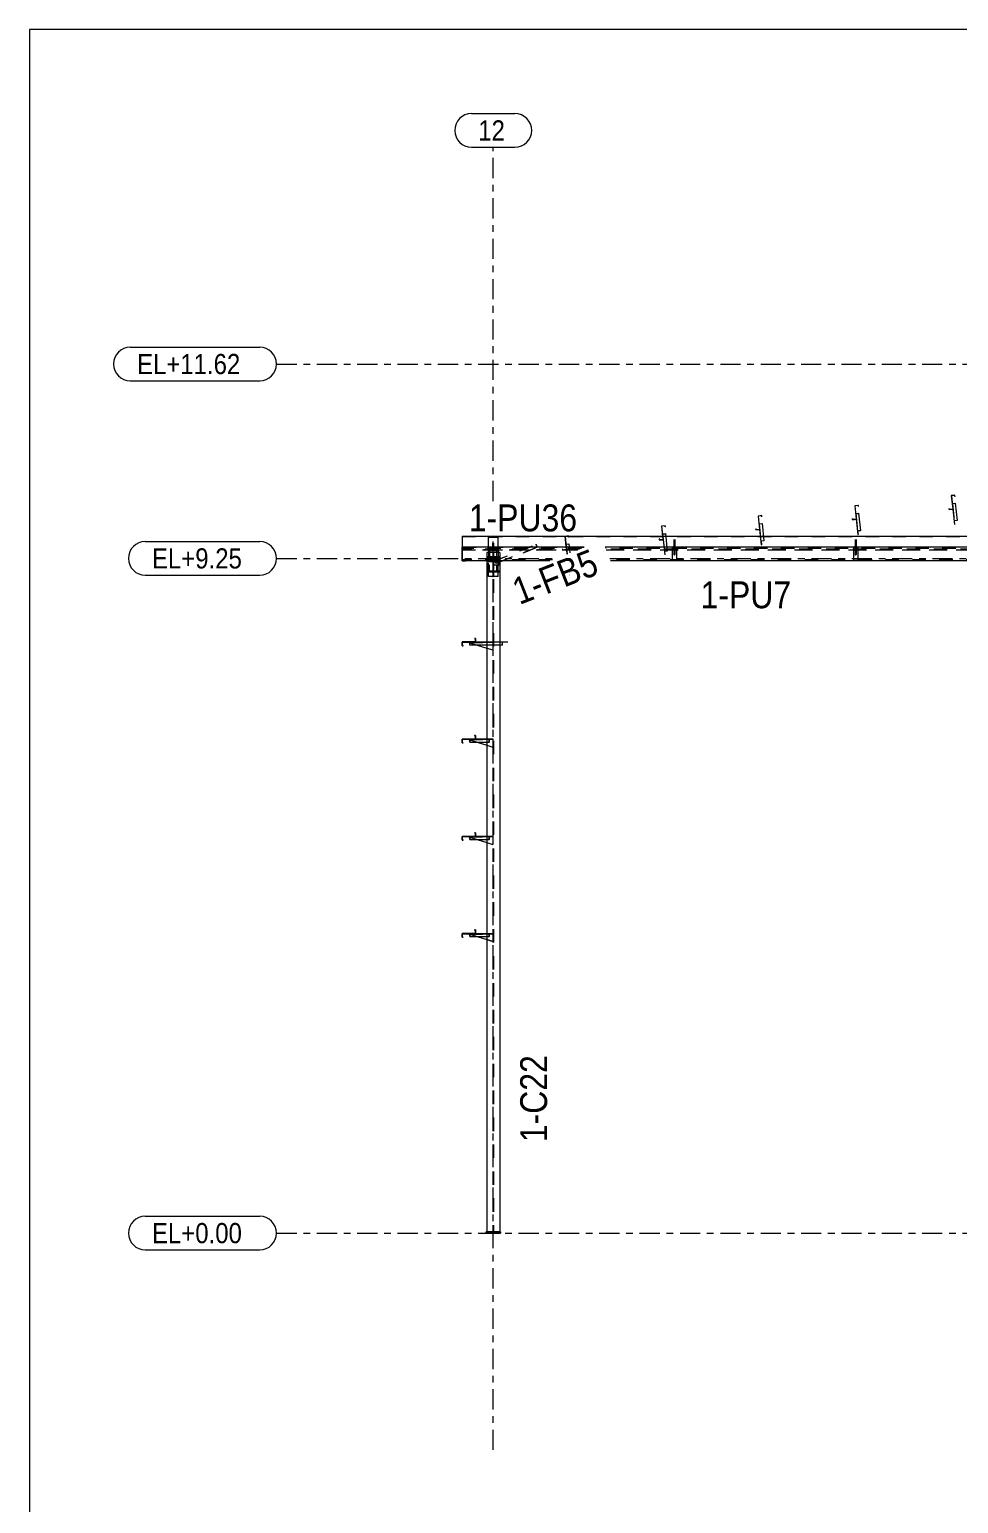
# Model space of a CAD drawing. Header units: millimetres. Extents: x -49 to 1122, y -181 to 639.
# Drawn here: x -46.7 to 91.4, y 419.7 to 638.8 of the extents above; entities that cross this region are included whole.
import ezdxf

# ---------------------------------------------------------------- set-up
doc = ezdxf.new("R2010")
doc.units = ezdxf.units.MM
for name, pattern in [('XKITLINE00', [0]), ('XKITLINE02', [4, 2, -2]), ('XKITLINE03', [6, 3, -1, 1, -1])]:
    doc.linetypes.add(name, pattern=pattern)
for name, color, linetype, lineweight in [('DrawingSheet', 5, 'Continuous', 0), ('Part', 2, 'Continuous', 0), ('PartMark', 7, 'Continuous', 0), ('S-grid', 1, 'Continuous', 0)]:
    doc.layers.add(name, color=color, linetype=linetype, lineweight=lineweight)
doc.styles.add('ARIAL', font='ARIAL.TTF')

# ---------------------------------------------------------------- blocks, each defined once
blk = doc.blocks.new('*A334')
at = {"layer": 'Part'}
blk.add_hatch(color=3, dxfattribs=at).paths.add_polyline_path([(32.88, 563.49), (33.43, 563.55), (33.45, 563.38), (33.43, 563.38), (33.42, 563.53), (32.9, 563.47), (33.11, 561.48), (32.56, 561.42), (32.54, 561.59), (32.56, 561.59), (32.58, 561.45), (33.09, 561.5)], flags=17)
blk = doc.blocks.new('*A335')
at = {"layer": 'Part'}
blk.add_hatch(color=3, dxfattribs=at).paths.add_polyline_path([(47.25, 565.01), (47.8, 565.07), (47.82, 564.9), (47.8, 564.9), (47.78, 565.04), (47.27, 564.99), (47.48, 563), (46.93, 562.94), (46.91, 563.11), (46.93, 563.11), (46.94, 562.96), (47.46, 563.02)], flags=17)
blk = doc.blocks.new('*A336')
at = {"layer": 'Part'}
blk.add_hatch(color=3, dxfattribs=at).paths.add_polyline_path([(61.61, 566.52), (62.16, 566.58), (62.18, 566.41), (62.16, 566.41), (62.15, 566.56), (61.63, 566.5), (61.84, 564.51), (61.29, 564.45), (61.27, 564.62), (61.29, 564.62), (61.31, 564.48), (61.82, 564.53)], flags=17)
blk = doc.blocks.new('*A337')
at = {"layer": 'Part'}
blk.add_hatch(color=3, dxfattribs=at).paths.add_polyline_path([(75.98, 568.04), (76.53, 568.1), (76.55, 567.93), (76.53, 567.93), (76.51, 568.07), (76, 568.02), (76.21, 566.03), (75.66, 565.97), (75.64, 566.14), (75.66, 566.14), (75.67, 565.99), (76.19, 566.05)], flags=17)
blk = doc.blocks.new('*A338')
at = {"layer": 'Part'}
blk.add_hatch(color=3, dxfattribs=at).paths.add_polyline_path([(90.34, 569.55), (90.89, 569.61), (90.91, 569.44), (90.89, 569.44), (90.88, 569.59), (90.36, 569.53), (90.57, 567.54), (90.02, 567.49), (90, 567.65), (90.02, 567.65), (90.04, 567.51), (90.55, 567.56)], flags=17)
blk = doc.blocks.new('*A344')
at = {"layer": 'Part'}
blk.add_hatch(color=3, dxfattribs=at).paths.add_polyline_path([(21.62, 504), (21.62, 504.44), (22.21, 504.44), (22.21, 504.42), (21.65, 504.42), (21.65, 504)], flags=17)
blk = doc.blocks.new('*A345')
at = {"layer": 'Part'}
blk.add_hatch(color=3, dxfattribs=at).paths.add_polyline_path([(21.62, 518.44), (21.62, 518.89), (22.21, 518.89), (22.21, 518.87), (21.65, 518.87), (21.65, 518.44)], flags=17)
blk = doc.blocks.new('*A346')
at = {"layer": 'Part'}
blk.add_hatch(color=3, dxfattribs=at).paths.add_polyline_path([(21.62, 532.89), (21.62, 533.33), (22.21, 533.33), (22.21, 533.31), (21.65, 533.31), (21.65, 532.89)], flags=17)
blk = doc.blocks.new('*A347')
at = {"layer": 'Part'}
blk.add_hatch(color=3, dxfattribs=at).paths.add_polyline_path([(19.44, 548.31), (19.44, 548.33), (19.61, 548.33), (19.61, 547.78), (17.61, 547.78), (17.61, 547.26), (17.76, 547.26), (17.76, 547.24), (17.59, 547.24), (17.59, 547.8), (19.59, 547.8), (19.59, 548.31)], flags=17)
blk = doc.blocks.new('*A348')
at = {"layer": 'Part'}
blk.add_hatch(color=3, dxfattribs=at).paths.add_polyline_path([(19.44, 533.87), (19.44, 533.89), (19.61, 533.89), (19.61, 533.33), (17.61, 533.33), (17.61, 532.82), (17.76, 532.82), (17.76, 532.8), (17.59, 532.8), (17.59, 533.35), (19.59, 533.35), (19.59, 533.87)], flags=17)
blk = doc.blocks.new('*A349')
at = {"layer": 'Part'}
blk.add_hatch(color=3, dxfattribs=at).paths.add_polyline_path([(19.44, 504.98), (19.44, 505), (19.61, 505), (19.61, 504.44), (17.61, 504.44), (17.61, 503.93), (17.76, 503.93), (17.76, 503.91), (17.59, 503.91), (17.59, 504.46), (19.59, 504.46), (19.59, 504.98)], flags=17)
blk = doc.blocks.new('*A350')
at = {"layer": 'Part'}
blk.add_hatch(color=3, dxfattribs=at).paths.add_polyline_path([(19.44, 519.42), (19.44, 519.44), (19.61, 519.44), (19.61, 518.89), (17.61, 518.89), (17.61, 518.37), (17.76, 518.37), (17.76, 518.35), (17.59, 518.35), (17.59, 518.91), (19.59, 518.91), (19.59, 519.42)], flags=17)
blk = doc.blocks.new('*A351')
at = {"layer": 'Part'}
blk.add_hatch(color=3, dxfattribs=at).paths.add_polyline_path([(23.58, 547.33), (23.58, 547.78), (24.39, 547.78), (24.39, 547.76), (23.62, 547.76), (23.62, 547.33)], flags=17)
blk = doc.blocks.new('*A352')
at = {"layer": 'Part'}
blk.add_hatch(color=3, dxfattribs=at).paths.add_polyline_path([(17.59, 559.86), (17.59, 561.88), (18.14, 561.88), (18.14, 561.71), (18.12, 561.71), (18.12, 561.86), (17.61, 561.86), (17.61, 559.88), (18.12, 559.88), (18.12, 560.02), (18.14, 560.02), (18.14, 559.86)], flags=17)
blk = doc.blocks.new('*A353')
at = {"layer": 'Part'}
blk.add_hatch(color=3, dxfattribs=at).paths.add_polyline_path([(33.47, 558.14), (33.91, 558.18), (33.91, 558.15), (33.49, 558.1), (33.57, 557.41), (33.54, 557.4)], flags=17)
blk = doc.blocks.new('*A354')
at = {"layer": 'Part'}
blk.add_hatch(color=3, dxfattribs=at).paths.add_polyline_path([(62.02, 562.81), (62.47, 562.86), (62.47, 562.83), (62.05, 562.78), (62.1, 562.25), (62.08, 562.25)], flags=17)
blk = doc.blocks.new('*A355')
at = {"layer": 'Part'}
blk.add_hatch(color=3, dxfattribs=at).paths.add_polyline_path([(47.66, 561.29), (48.1, 561.34), (48.1, 561.31), (47.68, 561.27), (47.74, 560.74), (47.72, 560.73)], flags=17)
blk = doc.blocks.new('*A356')
at = {"layer": 'Part'}
blk.add_hatch(color=3, dxfattribs=at).paths.add_polyline_path([(76.39, 564.32), (76.83, 564.37), (76.83, 564.34), (76.41, 564.3), (76.47, 563.77), (76.45, 563.76)], flags=17)
blk = doc.blocks.new('*A357')
at = {"layer": 'Part'}
blk.add_hatch(color=3, dxfattribs=at).paths.add_polyline_path([(90.75, 565.84), (91.19, 565.89), (91.2, 565.86), (90.78, 565.81), (90.83, 565.28), (90.81, 565.28)], flags=17)
blk = doc.blocks.new('*A430')
at = {"layer": 'DrawingSheet', "color": 5, "linetype": 'XKITLINE00', "lineweight": 0}
for p, q in [((1122.26, 638.83), (-46.74, 638.83)), ((-46.74, 638.83), (-46.74, -181.17))]:
    blk.add_line(p, q, dxfattribs=at)
blk = doc.blocks.new('*A1699')
at = {"layer": 'S-grid', "color": 1, "linetype": 'XKITLINE03', "lineweight": 0}
blk.add_line((-10, 589.11), (1095.78, 589.11), dxfattribs=at)
at = {"layer": 'S-grid', "color": 3, "style": 'ARIAL', "width": 0.85}
blk.add_text('EL+11.62', height=3, dxfattribs=at).set_placement((-30.74, 587.61))
blk = doc.blocks.new('*A1700')
at = {"layer": 'S-grid', "color": 1, "linetype": 'XKITLINE03', "lineweight": 0}
for p, q in [((-10, 560.22), (31.53, 560.22)), ((39.54, 560.22), (111.42, 560.22))]:
    blk.add_line(p, q, dxfattribs=at)
at = {"layer": 'S-grid', "color": 3, "style": 'ARIAL', "width": 0.85}
blk.add_text('EL+9.25', height=3, dxfattribs=at).set_placement((-28.52, 558.72))
blk = doc.blocks.new('*A1701')
at = {"layer": 'S-grid', "color": 1, "linetype": 'XKITLINE03', "lineweight": 0}
blk.add_line((-10, 459.94), (1095.78, 459.94), dxfattribs=at)
at = {"layer": 'S-grid', "color": 3, "style": 'ARIAL', "width": 0.85}
blk.add_text('EL+0.00', height=3, dxfattribs=at).set_placement((-28.52, 458.44))
blk = doc.blocks.new('*A1702')
at = {"layer": 'S-grid', "color": 1, "linetype": 'XKITLINE03', "lineweight": 0}
blk.add_line((-10, 589.11), (1096.06, 589.11), dxfattribs=at)
at = {"layer": 'S-grid', "color": 3, "style": 'ARIAL', "width": 0.85}
blk.add_text('EL+11.62', height=3, dxfattribs=at).set_placement((-30.74, 587.61))
blk = doc.blocks.new('*A1703')
at = {"layer": 'S-grid', "color": 1, "linetype": 'XKITLINE03', "lineweight": 0}
for p, q in [((-10, 560.22), (31.53, 560.22)), ((39.54, 560.22), (111.42, 560.22))]:
    blk.add_line(p, q, dxfattribs=at)
at = {"layer": 'S-grid', "color": 3, "style": 'ARIAL', "width": 0.85}
blk.add_text('EL+9.25', height=3, dxfattribs=at).set_placement((-28.52, 558.72))
blk = doc.blocks.new('*A1704')
at = {"layer": 'S-grid', "color": 1, "linetype": 'XKITLINE03', "lineweight": 0}
blk.add_line((-10, 459.94), (1096.06, 459.94), dxfattribs=at)
at = {"layer": 'S-grid', "color": 3, "style": 'ARIAL', "width": 0.85}
blk.add_text('EL+0.00', height=3, dxfattribs=at).set_placement((-28.52, 458.44))
blk = doc.blocks.new('*A1769')
at = {"layer": 'S-grid', "color": 1, "linetype": 'XKITLINE03', "lineweight": 0}
for p, q in [((22.22, 568.74), (22.22, 621.33)), ((22.22, 427.72), (22.22, 563.74))]:
    blk.add_line(p, q, dxfattribs=at)
at = {"layer": 'S-grid', "color": 3, "style": 'ARIAL', "width": 0.85}
blk.add_text('12', height=3, dxfattribs=at).set_placement((20, 622.33))
blk = doc.blocks.new('*A1773')
at = {"layer": 'S-grid', "color": 1, "linetype": 'XKITLINE03', "lineweight": 0}
for p, q in [((22.22, 568.74), (22.22, 621.33)), ((22.22, 427.72), (22.22, 563.74))]:
    blk.add_line(p, q, dxfattribs=at)
at = {"layer": 'S-grid', "color": 3, "style": 'ARIAL', "width": 0.85}
blk.add_text('12', height=3, dxfattribs=at).set_placement((20, 622.33))
blk = doc.blocks.new('*A1777')
at = {"layer": 'Part', "color": 2, "linetype": 'XKITLINE00', "lineweight": 0}
for p, q in [((17.59, 563.54), (17.59, 561.88)), ((32.88, 563.49), (17.59, 563.49)), ((33.42, 563.49), (33.07, 563.49)), ((47.41, 563.49), (33.44, 563.49)), ((61.95, 563.49), (47.87, 563.49)), ((109.72, 563.49), (62.4, 563.49)), ((109.72, 563.54), (109.72, 563.49)), ((109.72, 563.49), (109.72, 561.88))]:
    blk.add_line(p, q, dxfattribs=at)
at = {"layer": 'Part', "color": 7, "linetype": 'XKITLINE02', "lineweight": 0}
for p, q in [((17.59, 563.47), (109.72, 563.47)), ((33.07, 563.49), (32.88, 563.49)), ((33.44, 563.49), (33.42, 563.49)), ((47.87, 563.49), (47.41, 563.49)), ((62.4, 563.49), (61.95, 563.49)), ((17.59, 561.88), (17.59, 561.42)), ((35.04, 561.59), (17.59, 561.59)), ((35.04, 561.59), (17.59, 561.59)), ((34.81, 561.5), (17.59, 561.5)), ((17.59, 561.48), (34.76, 561.48)), ((34.67, 561.45), (17.59, 561.45)), ((34.61, 561.42), (17.59, 561.42)), ((109.72, 561.59), (39, 561.59)), ((109.72, 561.59), (39, 561.59)), ((109.72, 561.5), (39.04, 561.5)), ((39.04, 561.48), (109.72, 561.48)), ((109.72, 561.45), (39.06, 561.45)), ((109.72, 561.42), (39.07, 561.42)), ((109.72, 561.88), (109.72, 561.42))]:
    blk.add_line(p, q, dxfattribs=at)
blk = doc.blocks.new('*A1779')
at = {"layer": 'Part', "color": 7, "linetype": 'XKITLINE02', "lineweight": 0}
for p, q in [((21.25, 561.11), (21.25, 559.86)), ((23.19, 561.11), (21.25, 561.11)), ((22.18, 561.11), (22.18, 460.11)), ((22.26, 561.11), (22.26, 460.11)), ((23.19, 561.11), (23.19, 559.86)), ((21.25, 547.78), (21.25, 547.33)), ((23.19, 547.78), (23.19, 547.33)), ((21.25, 533.33), (21.25, 532.89)), ((21.25, 518.89), (21.25, 518.44)), ((21.25, 504.44), (21.25, 504)), ((23.19, 460.11), (21.25, 460.11))]:
    blk.add_line(p, q, dxfattribs=at)
at = {"layer": 'Part', "color": 2, "linetype": 'XKITLINE00', "lineweight": 0}
for p, q in [((21.25, 559.86), (21.25, 547.78)), ((23.19, 559.86), (23.19, 547.78)), ((21.25, 547.33), (21.25, 533.33)), ((23.19, 547.33), (23.19, 460.11)), ((21.25, 532.89), (21.25, 518.89)), ((21.25, 518.44), (21.25, 504.44)), ((21.25, 504), (21.25, 460.11))]:
    blk.add_line(p, q, dxfattribs=at)
blk = doc.blocks.new('*A1823')
at = {"layer": 'Part', "color": 2, "linetype": 'XKITLINE00', "lineweight": 0}
for p, q in [((33.43, 563.55), (32.88, 563.49)), ((32.88, 563.49), (33.09, 561.5)), ((33.42, 563.53), (32.9, 563.47)), ((32.9, 563.47), (33.11, 561.48)), ((33.43, 563.38), (33.42, 563.53)), ((33.45, 563.38), (33.43, 563.55)), ((33.45, 563.38), (33.43, 563.38)), ((32.56, 561.59), (32.54, 561.59)), ((32.54, 561.59), (32.56, 561.42)), ((32.58, 561.45), (32.56, 561.59)), ((32.56, 561.42), (33.11, 561.48)), ((33.09, 561.5), (32.58, 561.45))]:
    blk.add_line(p, q, dxfattribs=at)
blk = doc.blocks.new('*A1824')
at = {"layer": 'Part', "color": 2, "linetype": 'XKITLINE00', "lineweight": 0}
for p, q in [((46.93, 563.11), (46.91, 563.11)), ((46.91, 563.11), (46.93, 562.94)), ((46.94, 562.96), (46.93, 563.11)), ((47.8, 565.07), (47.25, 565.01)), ((47.25, 565.01), (47.46, 563.02)), ((47.78, 565.04), (47.27, 564.99)), ((47.27, 564.99), (47.48, 563)), ((47.8, 564.9), (47.78, 565.04)), ((47.82, 564.9), (47.8, 565.07)), ((47.82, 564.9), (47.8, 564.9)), ((46.93, 562.94), (47.48, 563)), ((47.46, 563.02), (46.94, 562.96))]:
    blk.add_line(p, q, dxfattribs=at)
blk = doc.blocks.new('*A1825')
at = {"layer": 'Part', "color": 2, "linetype": 'XKITLINE00', "lineweight": 0}
for p, q in [((62.16, 566.58), (61.61, 566.52)), ((61.61, 566.52), (61.82, 564.53)), ((62.15, 566.56), (61.63, 566.5)), ((61.63, 566.5), (61.84, 564.51)), ((62.16, 566.41), (62.15, 566.56)), ((62.18, 566.41), (62.16, 566.58)), ((62.18, 566.41), (62.16, 566.41)), ((61.29, 564.62), (61.27, 564.62)), ((61.27, 564.62), (61.29, 564.45)), ((61.31, 564.48), (61.29, 564.62)), ((61.29, 564.45), (61.84, 564.51)), ((61.82, 564.53), (61.31, 564.48))]:
    blk.add_line(p, q, dxfattribs=at)
blk = doc.blocks.new('*A1826')
at = {"layer": 'Part', "color": 2, "linetype": 'XKITLINE00', "lineweight": 0}
for p, q in [((76.53, 568.1), (75.98, 568.04)), ((75.98, 568.04), (76.19, 566.05)), ((76.51, 568.07), (76, 568.02)), ((76, 568.02), (76.21, 566.03)), ((76.53, 567.93), (76.51, 568.07)), ((76.55, 567.93), (76.53, 568.1)), ((76.55, 567.93), (76.53, 567.93)), ((75.66, 566.14), (75.64, 566.14)), ((75.64, 566.14), (75.66, 565.97)), ((75.67, 565.99), (75.66, 566.14)), ((75.66, 565.97), (76.21, 566.03)), ((76.19, 566.05), (75.67, 565.99))]:
    blk.add_line(p, q, dxfattribs=at)
blk = doc.blocks.new('*A1827')
at = {"layer": 'Part', "color": 2, "linetype": 'XKITLINE00', "lineweight": 0}
for p, q in [((90.02, 567.65), (90, 567.65)), ((90, 567.65), (90.02, 567.49)), ((90.04, 567.51), (90.02, 567.65)), ((90.02, 567.49), (90.57, 567.54)), ((90.55, 567.56), (90.04, 567.51)), ((90.89, 569.61), (90.34, 569.55)), ((90.34, 569.55), (90.55, 567.56)), ((90.88, 569.59), (90.36, 569.53)), ((90.36, 569.53), (90.57, 567.54)), ((90.89, 569.44), (90.88, 569.59)), ((90.91, 569.44), (90.89, 569.61)), ((90.91, 569.44), (90.89, 569.44))]:
    blk.add_line(p, q, dxfattribs=at)
blk = doc.blocks.new('*A1833')
at = {"layer": 'S-grid', "color": 1, "linetype": 'XKITLINE00', "lineweight": 0}
for p, q in [((-29.52, 462.44), (-12.5, 462.44)), ((-29.52, 457.44), (-12.5, 457.44))]:
    blk.add_line(p, q, dxfattribs=at)
for centre, start, end in [((-29.52, 459.94), 90, 270), ((-12.5, 459.94), 270, 90)]:
    blk.add_arc(centre, 2.5, start, end, dxfattribs=at)
blk = doc.blocks.new('*A1834')
at = {"layer": 'S-grid', "color": 1, "linetype": 'XKITLINE00', "lineweight": 0}
for p, q in [((-29.52, 462.44), (-12.5, 462.44)), ((-29.52, 457.44), (-12.5, 457.44))]:
    blk.add_line(p, q, dxfattribs=at)
for centre, start, end in [((-29.52, 459.94), 90, 270), ((-12.5, 459.94), 270, 90)]:
    blk.add_arc(centre, 2.5, start, end, dxfattribs=at)
blk = doc.blocks.new('*A1835')
at = {"layer": 'Part', "color": 7, "linetype": 'XKITLINE02', "lineweight": 0}
for p, q in [((19.59, 533.35), (17.59, 533.35)), ((17.59, 533.35), (17.59, 532.8)), ((17.59, 532.8), (17.76, 532.8)), ((17.61, 532.82), (17.61, 533.33)), ((17.61, 533.33), (19.61, 533.33)), ((17.76, 532.82), (17.61, 532.82)), ((17.76, 532.8), (17.76, 532.82)), ((19.61, 533.89), (19.44, 533.89)), ((19.44, 533.89), (19.44, 533.87)), ((19.44, 533.87), (19.59, 533.87)), ((19.59, 533.87), (19.59, 533.35)), ((19.61, 533.33), (19.61, 533.89))]:
    blk.add_line(p, q, dxfattribs=at)
blk = doc.blocks.new('*A1836')
at = {"layer": 'Part', "color": 7, "linetype": 'XKITLINE02', "lineweight": 0}
for p, q in [((19.59, 504.46), (17.59, 504.46)), ((17.59, 504.46), (17.59, 503.91)), ((17.59, 503.91), (17.76, 503.91)), ((17.61, 503.93), (17.61, 504.44)), ((17.61, 504.44), (19.61, 504.44)), ((17.76, 503.93), (17.61, 503.93)), ((17.76, 503.91), (17.76, 503.93)), ((19.61, 505), (19.44, 505)), ((19.44, 505), (19.44, 504.98)), ((19.44, 504.98), (19.59, 504.98)), ((19.59, 504.98), (19.59, 504.46)), ((19.61, 504.44), (19.61, 505))]:
    blk.add_line(p, q, dxfattribs=at)
blk = doc.blocks.new('*A1837')
at = {"layer": 'Part', "color": 7, "linetype": 'XKITLINE02', "lineweight": 0}
for p, q in [((19.61, 519.44), (19.44, 519.44)), ((19.44, 519.44), (19.44, 519.42)), ((19.44, 519.42), (19.59, 519.42)), ((19.59, 519.42), (19.59, 518.91)), ((19.61, 518.89), (19.61, 519.44)), ((19.59, 518.91), (17.59, 518.91)), ((17.59, 518.91), (17.59, 518.35)), ((17.59, 518.35), (17.76, 518.35)), ((17.61, 518.37), (17.61, 518.89)), ((17.61, 518.89), (19.61, 518.89)), ((17.76, 518.37), (17.61, 518.37)), ((17.76, 518.35), (17.76, 518.37))]:
    blk.add_line(p, q, dxfattribs=at)
blk = doc.blocks.new('*A1838')
at = {"layer": 'Part', "color": 2, "linetype": 'XKITLINE00', "lineweight": 0}
for p, q in [((18.75, 504.44), (18.75, 504)), ((18.75, 504), (21.62, 504)), ((22.21, 504.44), (19.61, 504.44)), ((21.62, 504), (21.62, 504.44)), ((21.65, 504), (21.62, 504)), ((22.21, 504.42), (21.65, 504.42)), ((21.65, 504), (21.65, 504.42)), ((22.21, 504.42), (22.21, 504.44))]:
    blk.add_line(p, q, dxfattribs=at)
at = {"layer": 'Part', "color": 7, "linetype": 'XKITLINE02', "lineweight": 0}
for p, q in [((19.61, 504.44), (18.75, 504.44)), ((18.77, 504), (18.77, 504.42)), ((21.65, 504.42), (18.77, 504.42)), ((19.08, 504.42), (19.08, 504.44))]:
    blk.add_line(p, q, dxfattribs=at)
blk = doc.blocks.new('*A1839')
at = {"layer": 'Part', "color": 2, "linetype": 'XKITLINE00', "lineweight": 0}
for p, q in [((18.75, 518.89), (18.75, 518.44)), ((18.75, 518.44), (21.62, 518.44)), ((22.21, 518.89), (19.61, 518.89)), ((21.62, 518.44), (21.62, 518.89)), ((21.65, 518.44), (21.62, 518.44)), ((22.21, 518.87), (21.65, 518.87)), ((21.65, 518.44), (21.65, 518.87)), ((22.21, 518.87), (22.21, 518.89))]:
    blk.add_line(p, q, dxfattribs=at)
at = {"layer": 'Part', "color": 7, "linetype": 'XKITLINE02', "lineweight": 0}
for p, q in [((19.61, 518.89), (18.75, 518.89)), ((18.77, 518.44), (18.77, 518.87)), ((21.65, 518.87), (18.77, 518.87)), ((19.08, 518.87), (19.08, 518.89))]:
    blk.add_line(p, q, dxfattribs=at)
blk = doc.blocks.new('*A1840')
at = {"layer": 'Part', "color": 2, "linetype": 'XKITLINE00', "lineweight": 0}
for p, q in [((18.75, 518.79), (18.61, 518.83)), ((19.86, 518.44), (21.25, 518.01))]:
    blk.add_line(p, q, dxfattribs=at)
at = {"layer": 'Part', "color": 7, "linetype": 'XKITLINE02', "lineweight": 0}
for p, q in [((18.61, 518.83), (22.18, 518.83)), ((18.75, 518.79), (19.86, 518.44)), ((21.25, 518.01), (22.18, 517.72)), ((22.18, 518.83), (22.18, 517.72))]:
    blk.add_line(p, q, dxfattribs=at)
blk = doc.blocks.new('*A1841')
at = {"layer": 'Part', "color": 2, "linetype": 'XKITLINE00', "lineweight": 0}
for p in [(17.74, 518.89), (18.75, 518.83)]:
    blk.add_line(p, (17.74, 518.83), dxfattribs=at)
at = {"layer": 'Part', "color": 7, "linetype": 'XKITLINE02', "lineweight": 0}
for p, q in [((22.18, 518.89), (17.74, 518.89)), ((22.18, 518.83), (18.75, 518.83)), ((22.18, 518.83), (22.18, 518.89))]:
    blk.add_line(p, q, dxfattribs=at)
blk = doc.blocks.new('*A1842')
at = {"layer": 'Part', "color": 2, "linetype": 'XKITLINE00', "lineweight": 0}
for p, q in [((18.75, 504.35), (18.61, 504.39)), ((19.86, 504), (21.25, 503.57))]:
    blk.add_line(p, q, dxfattribs=at)
at = {"layer": 'Part', "color": 7, "linetype": 'XKITLINE02', "lineweight": 0}
for p, q in [((18.61, 504.39), (22.18, 504.39)), ((18.75, 504.35), (19.86, 504)), ((22.18, 504.39), (22.18, 503.28)), ((21.25, 503.57), (22.18, 503.28)), ((22.18, 503.28), (21.25, 503.57))]:
    blk.add_line(p, q, dxfattribs=at)
blk = doc.blocks.new('*A1843')
at = {"layer": 'Part', "color": 2, "linetype": 'XKITLINE00', "lineweight": 0}
for p in [(17.74, 504.44), (18.75, 504.39)]:
    blk.add_line(p, (17.74, 504.39), dxfattribs=at)
at = {"layer": 'Part', "color": 7, "linetype": 'XKITLINE02', "lineweight": 0}
for p, q in [((22.18, 504.44), (17.74, 504.44)), ((22.18, 504.39), (18.75, 504.39)), ((22.18, 504.39), (22.18, 504.44))]:
    blk.add_line(p, q, dxfattribs=at)
blk = doc.blocks.new('*A1844')
at = {"layer": 'Part', "color": 2, "linetype": 'XKITLINE00', "lineweight": 0}
for p, q in [((18.75, 533.33), (18.75, 532.89)), ((18.75, 532.89), (21.62, 532.89)), ((22.21, 533.33), (19.61, 533.33)), ((21.62, 532.89), (21.62, 533.33)), ((21.65, 532.89), (21.62, 532.89)), ((22.21, 533.31), (21.65, 533.31)), ((21.65, 532.89), (21.65, 533.31)), ((22.21, 533.31), (22.21, 533.33))]:
    blk.add_line(p, q, dxfattribs=at)
at = {"layer": 'Part', "color": 7, "linetype": 'XKITLINE02', "lineweight": 0}
for p, q in [((19.61, 533.33), (18.75, 533.33)), ((18.77, 532.89), (18.77, 533.31)), ((21.65, 533.31), (18.77, 533.31)), ((19.08, 533.31), (19.08, 533.33))]:
    blk.add_line(p, q, dxfattribs=at)
blk = doc.blocks.new('*A1845')
at = {"layer": 'Part', "color": 2, "linetype": 'XKITLINE00', "lineweight": 0}
for p, q in [((18.75, 533.23), (18.61, 533.28)), ((19.86, 532.89), (21.25, 532.46))]:
    blk.add_line(p, q, dxfattribs=at)
at = {"layer": 'Part', "color": 7, "linetype": 'XKITLINE02', "lineweight": 0}
for p, q in [((18.61, 533.28), (22.18, 533.28)), ((18.75, 533.23), (19.86, 532.89)), ((21.25, 532.46), (22.18, 532.17)), ((22.18, 533.28), (22.18, 532.17))]:
    blk.add_line(p, q, dxfattribs=at)
blk = doc.blocks.new('*A1846')
at = {"layer": 'Part', "color": 2, "linetype": 'XKITLINE00', "lineweight": 0}
for p in [(17.74, 533.33), (18.75, 533.28)]:
    blk.add_line(p, (17.74, 533.28), dxfattribs=at)
at = {"layer": 'Part', "color": 7, "linetype": 'XKITLINE02', "lineweight": 0}
for p, q in [((22.18, 533.33), (17.74, 533.33)), ((22.18, 533.28), (18.75, 533.28)), ((22.18, 533.28), (22.18, 533.33))]:
    blk.add_line(p, q, dxfattribs=at)
blk = doc.blocks.new('*A1847')
at = {"layer": 'Part', "color": 7, "linetype": 'XKITLINE02', "lineweight": 0}
for p, q in [((19.59, 547.8), (17.59, 547.8)), ((17.59, 547.8), (17.59, 547.24)), ((17.61, 547.26), (17.61, 547.78)), ((17.61, 547.78), (19.61, 547.78)), ((19.61, 548.33), (19.44, 548.33)), ((19.44, 548.33), (19.44, 548.31)), ((19.44, 548.31), (19.59, 548.31)), ((19.59, 548.31), (19.59, 547.8)), ((19.61, 547.78), (19.61, 548.33)), ((17.59, 547.24), (17.76, 547.24)), ((17.76, 547.26), (17.61, 547.26)), ((17.76, 547.24), (17.76, 547.26))]:
    blk.add_line(p, q, dxfattribs=at)
blk = doc.blocks.new('*A1848')
at = {"layer": 'Part', "color": 2, "linetype": 'XKITLINE00', "lineweight": 0}
for p, q in [((18.75, 547.68), (18.61, 547.72)), ((19.86, 547.33), (21.25, 546.9))]:
    blk.add_line(p, q, dxfattribs=at)
at = {"layer": 'Part', "color": 7, "linetype": 'XKITLINE02', "lineweight": 0}
for p, q in [((18.61, 547.72), (22.18, 547.72)), ((22.18, 547.72), (22.18, 546.61)), ((18.75, 547.68), (19.86, 547.33)), ((21.25, 546.9), (22.18, 546.61))]:
    blk.add_line(p, q, dxfattribs=at)
blk = doc.blocks.new('*A1849')
at = {"layer": 'Part', "color": 2, "linetype": 'XKITLINE00', "lineweight": 0}
for p in [(17.74, 547.78), (18.75, 547.72)]:
    blk.add_line(p, (17.74, 547.72), dxfattribs=at)
at = {"layer": 'Part', "color": 7, "linetype": 'XKITLINE02', "lineweight": 0}
for p, q in [((22.18, 547.78), (17.74, 547.78)), ((22.18, 547.72), (18.75, 547.72)), ((22.18, 547.72), (22.18, 547.78))]:
    blk.add_line(p, q, dxfattribs=at)
blk = doc.blocks.new('*A1850')
at = {"layer": 'Part', "color": 2, "linetype": 'XKITLINE00', "lineweight": 0}
for p, q in [((19.59, 547.8), (17.59, 547.8)), ((17.59, 547.8), (17.59, 547.24)), ((19.61, 547.78), (17.61, 547.78)), ((17.61, 547.26), (17.61, 547.78)), ((19.61, 548.33), (19.44, 548.33)), ((19.44, 548.33), (19.44, 548.31)), ((19.44, 548.31), (19.59, 548.31)), ((19.59, 548.31), (19.59, 547.8)), ((19.61, 548.33), (19.61, 547.78)), ((17.59, 547.24), (17.76, 547.24)), ((17.76, 547.26), (17.61, 547.26)), ((17.76, 547.24), (17.76, 547.26))]:
    blk.add_line(p, q, dxfattribs=at)
blk = doc.blocks.new('*A1851')
at = {"layer": 'Part', "color": 2, "linetype": 'XKITLINE00', "lineweight": 0}
for p, q in [((19.59, 533.35), (17.59, 533.35)), ((17.59, 533.35), (17.59, 532.8)), ((17.59, 532.8), (17.76, 532.8)), ((19.61, 533.33), (17.61, 533.33)), ((17.61, 532.82), (17.61, 533.33)), ((17.76, 532.82), (17.61, 532.82)), ((17.76, 532.8), (17.76, 532.82)), ((19.61, 533.89), (19.44, 533.89)), ((19.44, 533.89), (19.44, 533.87)), ((19.44, 533.87), (19.59, 533.87)), ((19.59, 533.87), (19.59, 533.35)), ((19.61, 533.89), (19.61, 533.33))]:
    blk.add_line(p, q, dxfattribs=at)
blk = doc.blocks.new('*A1852')
at = {"layer": 'Part', "color": 2, "linetype": 'XKITLINE00', "lineweight": 0}
for p, q in [((19.59, 504.46), (17.59, 504.46)), ((17.59, 504.46), (17.59, 503.91)), ((17.59, 503.91), (17.76, 503.91)), ((19.61, 504.44), (17.61, 504.44)), ((17.61, 503.93), (17.61, 504.44)), ((17.76, 503.93), (17.61, 503.93)), ((17.76, 503.91), (17.76, 503.93)), ((19.61, 505), (19.44, 505)), ((19.44, 505), (19.44, 504.98)), ((19.44, 504.98), (19.59, 504.98)), ((19.59, 504.98), (19.59, 504.46)), ((19.61, 505), (19.61, 504.44))]:
    blk.add_line(p, q, dxfattribs=at)
blk = doc.blocks.new('*A1853')
at = {"layer": 'Part', "color": 2, "linetype": 'XKITLINE00', "lineweight": 0}
for p, q in [((19.61, 519.44), (19.44, 519.44)), ((19.44, 519.44), (19.44, 519.42)), ((19.44, 519.42), (19.59, 519.42)), ((19.59, 519.42), (19.59, 518.91)), ((19.61, 519.44), (19.61, 518.89)), ((19.59, 518.91), (17.59, 518.91)), ((17.59, 518.91), (17.59, 518.35)), ((17.59, 518.35), (17.76, 518.35)), ((19.61, 518.89), (17.61, 518.89)), ((17.61, 518.37), (17.61, 518.89)), ((17.76, 518.37), (17.61, 518.37)), ((17.76, 518.35), (17.76, 518.37))]:
    blk.add_line(p, q, dxfattribs=at)
blk = doc.blocks.new('*A1855')
at = {"layer": 'Part', "color": 2, "linetype": 'XKITLINE00', "lineweight": 0}
for p, q in [((21.11, 460.11), (21.11, 459.94)), ((21.11, 460.11), (23.33, 460.11)), ((23.33, 460.11), (23.33, 459.94)), ((21.11, 459.94), (23.33, 459.94))]:
    blk.add_line(p, q, dxfattribs=at)
blk = doc.blocks.new('*A1862')
at = {"layer": 'Part', "color": 2, "linetype": 'XKITLINE00', "lineweight": 0}
for p, q in [((18.75, 547.33), (18.75, 547.78)), ((24.39, 547.78), (19.61, 547.78)), ((23.58, 547.33), (23.58, 547.78)), ((24.39, 547.76), (23.62, 547.76)), ((23.62, 547.33), (23.62, 547.76)), ((24.39, 547.76), (24.39, 547.78)), ((23.58, 547.33), (18.75, 547.33)), ((23.62, 547.33), (23.58, 547.33))]:
    blk.add_line(p, q, dxfattribs=at)
at = {"layer": 'Part', "color": 7, "linetype": 'XKITLINE02', "lineweight": 0}
for p, q in [((19.61, 547.78), (18.75, 547.78)), ((18.76, 547.33), (18.76, 547.76)), ((23.62, 547.76), (18.76, 547.76)), ((18.99, 547.76), (18.99, 547.78))]:
    blk.add_line(p, q, dxfattribs=at)
blk = doc.blocks.new('*A1868')
at = {"layer": 'S-grid', "color": 1, "linetype": 'XKITLINE00', "lineweight": 0}
for p, q in [((-31.74, 591.61), (-12.5, 591.61)), ((-31.74, 586.61), (-12.5, 586.61))]:
    blk.add_line(p, q, dxfattribs=at)
for centre, start, end in [((-31.74, 589.11), 90, 270), ((-12.5, 589.11), 270, 90)]:
    blk.add_arc(centre, 2.5, start, end, dxfattribs=at)
blk = doc.blocks.new('*A1869')
at = {"layer": 'S-grid', "color": 1, "linetype": 'XKITLINE00', "lineweight": 0}
for p, q in [((-29.52, 562.72), (-12.5, 562.72)), ((-29.52, 557.72), (-12.5, 557.72))]:
    blk.add_line(p, q, dxfattribs=at)
for centre, start, end in [((-29.52, 560.22), 90, 270), ((-12.5, 560.22), 270, 90)]:
    blk.add_arc(centre, 2.5, start, end, dxfattribs=at)
blk = doc.blocks.new('*A1870')
at = {"layer": 'S-grid', "color": 1, "linetype": 'XKITLINE00', "lineweight": 0}
for p, q in [((19, 626.33), (25.45, 626.33)), ((19, 621.33), (25.45, 621.33))]:
    blk.add_line(p, q, dxfattribs=at)
for centre, start, end in [((19, 623.83), 90, 270), ((25.45, 623.83), 270, 90)]:
    blk.add_arc(centre, 2.5, start, end, dxfattribs=at)
blk = doc.blocks.new('*A1871')
at = {"layer": 'S-grid', "color": 1, "linetype": 'XKITLINE00', "lineweight": 0}
for p, q in [((-31.74, 591.61), (-12.5, 591.61)), ((-31.74, 586.61), (-12.5, 586.61))]:
    blk.add_line(p, q, dxfattribs=at)
for centre, start, end in [((-31.74, 589.11), 90, 270), ((-12.5, 589.11), 270, 90)]:
    blk.add_arc(centre, 2.5, start, end, dxfattribs=at)
blk = doc.blocks.new('*A1872')
at = {"layer": 'S-grid', "color": 1, "linetype": 'XKITLINE00', "lineweight": 0}
for p, q in [((-29.52, 562.72), (-12.5, 562.72)), ((-29.52, 557.72), (-12.5, 557.72))]:
    blk.add_line(p, q, dxfattribs=at)
for centre, start, end in [((-29.52, 560.22), 90, 270), ((-12.5, 560.22), 270, 90)]:
    blk.add_arc(centre, 2.5, start, end, dxfattribs=at)
blk = doc.blocks.new('*A1873')
at = {"layer": 'S-grid', "color": 1, "linetype": 'XKITLINE00', "lineweight": 0}
for p, q in [((19, 626.33), (25.45, 626.33)), ((19, 621.33), (25.45, 621.33))]:
    blk.add_line(p, q, dxfattribs=at)
for centre, start, end in [((19, 623.83), 90, 270), ((25.45, 623.83), 270, 90)]:
    blk.add_arc(centre, 2.5, start, end, dxfattribs=at)
blk = doc.blocks.new('*A1874')
at = {"layer": 'Part', "color": 7, "linetype": 'XKITLINE02', "lineweight": 0}
for p, q in [((22.18, 558.3), (21.25, 558.3)), ((21.25, 558.3), (21.25, 558.21)), ((21.25, 558.21), (22.18, 558.21)), ((22.02, 558.3), (22.02, 558.21)), ((22.18, 558.21), (22.18, 558.3))]:
    blk.add_line(p, q, dxfattribs=at)
blk = doc.blocks.new('*A1875')
at = {"layer": 'Part', "color": 7, "linetype": 'XKITLINE02', "lineweight": 0}
for p, q in [((22.18, 560.44), (21.25, 560.44)), ((21.25, 560.44), (21.25, 560.35)), ((21.25, 560.35), (22.18, 560.35)), ((22.02, 560.44), (22.02, 560.35)), ((22.18, 560.35), (22.18, 560.44))]:
    blk.add_line(p, q, dxfattribs=at)
blk = doc.blocks.new('*A1876')
at = {"layer": 'Part', "color": 2, "linetype": 'XKITLINE00', "lineweight": 0}
for p, q in [((17.59, 559.86), (17.59, 561.88)), ((17.59, 561.88), (18.14, 561.88)), ((18.12, 561.86), (17.61, 561.86)), ((17.61, 561.86), (17.61, 559.88)), ((18.12, 561.71), (18.12, 561.86)), ((18.14, 561.71), (18.12, 561.71)), ((18.14, 561.88), (18.14, 561.71)), ((18.14, 559.86), (17.59, 559.86)), ((17.61, 559.88), (18.12, 559.88)), ((18.12, 559.88), (18.12, 560.02)), ((18.12, 560.02), (18.14, 560.02)), ((18.14, 560.02), (18.14, 559.86))]:
    blk.add_line(p, q, dxfattribs=at)
blk = doc.blocks.new('*A1877')
at = {"layer": 'Part', "color": 7, "linetype": 'XKITLINE02', "lineweight": 0}
for p, q in [((21.67, 561.39), (21.67, 560.35)), ((22.19, 561.3), (22.19, 558.3)), ((22.25, 558.3), (22.25, 561.3)), ((22.78, 560.35), (22.78, 561.39)), ((21.67, 560.44), (22.78, 560.44)), ((21.67, 560.35), (22.19, 560.35)), ((21.67, 558.21), (21.67, 559.25)), ((22.25, 560.35), (22.78, 560.35)), ((22.78, 558.21), (22.78, 559.25)), ((22.19, 558.3), (21.67, 558.3)), ((21.67, 558.21), (22.78, 558.21)), ((22.78, 558.3), (22.25, 558.3))]:
    blk.add_line(p, q, dxfattribs=at)
blk = doc.blocks.new('*A1878')
at = {"layer": 'Part', "color": 7, "linetype": 'XKITLINE02', "lineweight": 0}
for p, q in [((17.59, 561.88), (17.59, 559.86)), ((18.14, 561.88), (17.59, 561.88)), ((35.72, 561.86), (17.59, 561.86)), ((35.35, 561.71), (17.59, 561.71)), ((33.52, 561.88), (33.05, 561.88)), ((103, 561.86), (38.9, 561.86)), ((103, 561.71), (38.96, 561.71)), ((48.04, 561.88), (47.6, 561.88)), ((103, 561.75), (103, 559.86)), ((31.02, 560.02), (17.59, 560.02)), ((30.65, 559.88), (17.59, 559.88)), ((18.14, 559.86), (17.59, 559.86)), ((22.94, 559.86), (21.5, 559.86)), ((94.55, 560.02), (39.61, 560.02)), ((94.35, 559.88), (39.67, 559.88)), ((103, 560.02), (94.84, 560.02)), ((103, 559.88), (94.95, 559.88)), ((103, 559.86), (102.33, 559.86))]:
    blk.add_line(p, q, dxfattribs=at)
at = {"layer": 'Part', "color": 2, "linetype": 'XKITLINE00', "lineweight": 0}
for p, q in [((33.05, 561.88), (18.14, 561.88)), ((35.77, 561.88), (33.52, 561.88)), ((47.6, 561.88), (38.89, 561.88)), ((103, 561.88), (48.04, 561.88)), ((103, 561.88), (103, 561.75)), ((21.5, 559.86), (18.14, 559.86)), ((30.6, 559.86), (22.94, 559.86)), ((94.32, 559.86), (39.68, 559.86)), ((102.33, 559.86), (94.97, 559.86))]:
    blk.add_line(p, q, dxfattribs=at)
blk = doc.blocks.new('*A1879')
at = {"layer": 'Part', "color": 7, "linetype": 'XKITLINE02', "lineweight": 0}
for p, q in [((22.27, 560.08), (22.27, 560.08)), ((22.27, 560.08), (23.1, 560.08)), ((22.27, 560.08), (22.27, 559.42)), ((23.1, 560.08), (22.27, 560.08)), ((22.27, 559.42), (22.43, 559.25)), ((22.43, 559.25), (23.1, 559.25)), ((22.43, 559.25), (22.43, 559.25)), ((23.1, 559.25), (23.1, 560.08))]:
    blk.add_line(p, q, dxfattribs=at)
blk = doc.blocks.new('*A1880')
at = {"layer": 'Part', "color": 7, "linetype": 'XKITLINE02', "lineweight": 0}
for p, q in [((22.19, 561.38), (22.19, 562.48)), ((22.19, 562.48), (22.25, 562.48)), ((22.25, 561.38), (22.19, 561.38)), ((22.25, 562.48), (22.25, 561.38))]:
    blk.add_line(p, q, dxfattribs=at)
blk = doc.blocks.new('*A1881')
at = {"layer": 'Part', "color": 7, "linetype": 'XKITLINE02', "lineweight": 0}
for p, q in [((21.5, 561.37), (21.5, 563.37)), ((22.94, 563.37), (21.5, 563.37)), ((21.5, 563.36), (22.94, 563.36)), ((22.94, 561.37), (22.94, 563.37)), ((21.5, 561.38), (21.5, 561.37)), ((21.5, 561.38), (22.94, 561.38)), ((21.5, 561.37), (22.94, 561.37)), ((22.94, 561.37), (22.94, 561.38))]:
    blk.add_line(p, q, dxfattribs=at)
blk = doc.blocks.new('*A1882')
at = {"layer": 'Part', "color": 7, "linetype": 'XKITLINE02', "lineweight": 0}
for p, q in [((22.46, 559.89), (28.62, 562.3)), ((22.47, 559.87), (28.63, 562.28)), ((22.96, 559.61), (28.78, 561.89)), ((28.78, 561.89), (23.59, 559.86)), ((28.62, 562.3), (28.62, 562.33)), ((28.62, 562.3), (28.78, 561.89)), ((28.63, 562.28), (28.63, 562.31)), ((28.78, 561.89), (28.63, 562.28)), ((28.78, 561.89), (28.78, 561.89)), ((22.46, 559.89), (22.46, 559.9)), ((22.62, 559.48), (22.46, 559.89)), ((22.47, 559.87), (22.47, 559.88)), ((22.57, 559.61), (22.47, 559.87)), ((23.19, 559.7), (22.62, 559.48)), ((22.62, 559.48), (22.62, 559.48))]:
    blk.add_line(p, q, dxfattribs=at)
at = {"layer": 'Part', "color": 2, "linetype": 'XKITLINE00', "lineweight": 0}
blk.add_line((23.59, 559.86), (23.19, 559.7), dxfattribs=at)
blk = doc.blocks.new('*A1883')
at = {"layer": 'Part', "color": 7, "linetype": 'XKITLINE02', "lineweight": 0}
for p, q in [((49.1, 561.89), (49.1, 562.04)), ((49.12, 561.94), (49.1, 561.89)), ((49.1, 561.89), (49.12, 561.85)), ((49.17, 561.96), (49.12, 561.94)), ((49.12, 561.85), (49.17, 561.83)), ((49.21, 561.94), (49.17, 561.96)), ((49.17, 561.83), (49.21, 561.85)), ((49.23, 561.89), (49.21, 561.94)), ((49.21, 561.85), (49.23, 561.89)), ((49.23, 561.89), (49.23, 562.04))]:
    blk.add_line(p, q, dxfattribs=at)
blk = doc.blocks.new('*A1884')
at = {"layer": 'Part', "color": 2, "linetype": 'XKITLINE00', "lineweight": 0}
for p, q in [((33.02, 562.34), (33.46, 562.39)), ((33.11, 561.48), (33.18, 560.87)), ((33.46, 562.39), (33.61, 561.03))]:
    blk.add_line(p, q, dxfattribs=at)
at = {"layer": 'Part', "color": 7, "linetype": 'XKITLINE02', "lineweight": 0}
for p, q in [((33.02, 562.34), (33.11, 561.48)), ((33.05, 562.33), (33.47, 562.38)), ((33.05, 562.33), (33.2, 560.87)), ((33.05, 562.08), (33.07, 562.08))]:
    blk.add_line(p, q, dxfattribs=at)
blk = doc.blocks.new('*A1885')
at = {"layer": 'Part', "color": 2, "linetype": 'XKITLINE00', "lineweight": 0}
for p, q in [((22.19, 559.69), (22.19, 558.58)), ((22.25, 559.69), (22.25, 558.58)), ((22.19, 558.58), (22.25, 558.58))]:
    blk.add_line(p, q, dxfattribs=at)
at = {"layer": 'Part', "color": 7, "linetype": 'XKITLINE02', "lineweight": 0}
blk.add_line((22.19, 559.69), (22.25, 559.69), dxfattribs=at)
blk.add_line((22.19, 559.69), (22.25, 559.69), dxfattribs=at)
blk = doc.blocks.new('*A1886')
at = {"layer": 'Part', "color": 2, "linetype": 'XKITLINE00', "lineweight": 0}
for p, q in [((21.5, 559.69), (21.5, 559.75)), ((21.5, 559.75), (22.94, 559.75)), ((22.94, 559.69), (21.5, 559.69)), ((22.94, 559.75), (22.94, 559.69))]:
    blk.add_line(p, q, dxfattribs=at)
blk = doc.blocks.new('*A1887')
at = {"layer": 'Part', "color": 2, "linetype": 'XKITLINE00', "lineweight": 0}
for p, q in [((21.5, 561.75), (21.5, 559.75)), ((22.94, 561.75), (21.5, 561.75)), ((22.94, 561.75), (22.94, 559.75)), ((22.94, 559.75), (21.5, 559.75))]:
    blk.add_line(p, q, dxfattribs=at)
at = {"layer": 'Part', "color": 7, "linetype": 'XKITLINE02', "lineweight": 0}
for p, q in [((21.5, 561.75), (22.94, 561.75)), ((21.5, 559.75), (22.94, 559.75))]:
    blk.add_line(p, q, dxfattribs=at)
blk = doc.blocks.new('*A1888')
at = {"layer": 'Part', "color": 7, "linetype": 'XKITLINE02', "lineweight": 0}
for p, q in [((23.19, 558.3), (22.26, 558.3)), ((22.26, 558.3), (22.26, 558.21)), ((22.26, 558.21), (23.19, 558.21)), ((22.43, 558.3), (22.43, 558.21)), ((23.19, 558.21), (23.19, 558.3))]:
    blk.add_line(p, q, dxfattribs=at)
blk = doc.blocks.new('*A1889')
at = {"layer": 'Part', "color": 7, "linetype": 'XKITLINE02', "lineweight": 0}
for p, q in [((23.19, 560.44), (22.26, 560.44)), ((22.26, 560.44), (22.26, 560.35)), ((22.26, 560.35), (23.19, 560.35)), ((22.43, 560.44), (22.43, 560.35)), ((23.19, 560.35), (23.19, 560.44))]:
    blk.add_line(p, q, dxfattribs=at)
blk = doc.blocks.new('*A1890')
at = {"layer": 'Part', "color": 7, "linetype": 'XKITLINE02', "lineweight": 0}
for p, q in [((22.19, 558.3), (22.19, 557.55)), ((22.26, 558.3), (22.19, 558.3)), ((22.19, 558.23), (22.26, 558.23)), ((22.19, 558.2), (22.26, 558.2)), ((22.19, 558.04), (22.26, 558.04)), ((22.19, 557.58), (22.26, 557.58)), ((22.19, 557.55), (22.26, 557.55)), ((22.26, 558.3), (22.26, 557.55))]:
    blk.add_line(p, q, dxfattribs=at)
blk = doc.blocks.new('*A1891')
at = {"layer": 'Part', "color": 7, "linetype": 'XKITLINE02', "lineweight": 0}
for p, q in [((22.19, 561.13), (22.19, 560.46)), ((22.26, 561.13), (22.19, 561.13)), ((22.19, 561.11), (22.26, 561.11)), ((22.26, 561.13), (22.26, 560.46)), ((22.19, 560.64), (22.26, 560.64)), ((22.19, 560.61), (22.26, 560.61)), ((22.19, 560.54), (22.26, 560.54)), ((22.19, 560.46), (22.26, 560.46))]:
    blk.add_line(p, q, dxfattribs=at)
blk = doc.blocks.new('*A1892')
at = {"layer": 'Part', "color": 7, "linetype": 'XKITLINE02', "lineweight": 0}
for p, q in [((21.5, 557.55), (21.5, 561.11)), ((22.94, 561.11), (21.5, 561.11)), ((22.94, 557.55), (22.94, 561.11)), ((22.94, 557.55), (21.5, 557.55))]:
    blk.add_line(p, q, dxfattribs=at)
blk = doc.blocks.new('*A1893')
at = {"layer": 'Part', "color": 7, "linetype": 'XKITLINE02', "lineweight": 0}
for p, q in [((49.1, 563.04), (49.1, 562.98)), ((49.1, 561.88), (49.1, 560.79)), ((49.23, 563.04), (49.23, 562.98)), ((49.23, 561.88), (49.23, 560.79)), ((49.12, 560.84), (49.1, 560.79)), ((49.1, 560.79), (49.12, 560.74)), ((49.17, 560.85), (49.12, 560.84)), ((49.12, 560.74), (49.17, 560.72)), ((49.21, 560.84), (49.17, 560.85)), ((49.17, 560.72), (49.21, 560.74)), ((49.23, 560.79), (49.21, 560.84)), ((49.21, 560.74), (49.23, 560.79))]:
    blk.add_line(p, q, dxfattribs=at)
at = {"layer": 'Part', "color": 2, "linetype": 'XKITLINE00', "lineweight": 0}
for p, q in [((49.1, 562.98), (49.1, 561.88)), ((49.23, 562.98), (49.23, 561.88))]:
    blk.add_line(p, q, dxfattribs=at)
blk = doc.blocks.new('*A1894')
at = {"layer": 'Part', "color": 2, "linetype": 'XKITLINE00', "lineweight": 0}
for p, q in [((61.75, 565.37), (62.2, 565.41)), ((62.2, 565.41), (62.47, 562.83)), ((61.84, 564.51), (62.08, 562.25)), ((62.02, 562.81), (62.47, 562.86)), ((62.47, 562.83), (62.05, 562.78)), ((62.05, 562.78), (62.1, 562.25)), ((62.08, 562.25), (62.1, 562.25))]:
    blk.add_line(p, q, dxfattribs=at)
at = {"layer": 'Part', "color": 7, "linetype": 'XKITLINE02', "lineweight": 0}
for p, q in [((61.75, 565.37), (61.84, 564.51)), ((61.78, 565.35), (62.2, 565.39)), ((61.78, 565.35), (62.05, 562.78)), ((61.79, 565.02), (61.81, 565.02))]:
    blk.add_line(p, q, dxfattribs=at)
blk = doc.blocks.new('*A1895')
at = {"layer": 'Part', "color": 2, "linetype": 'XKITLINE00', "lineweight": 0}
for p, q in [((47.39, 563.85), (47.83, 563.9)), ((47.83, 563.9), (48.1, 561.31)), ((47.48, 563), (47.72, 560.73)), ((47.66, 561.29), (48.1, 561.34)), ((48.1, 561.31), (47.68, 561.27)), ((47.68, 561.27), (47.74, 560.74)), ((47.72, 560.73), (47.74, 560.74))]:
    blk.add_line(p, q, dxfattribs=at)
at = {"layer": 'Part', "color": 7, "linetype": 'XKITLINE02', "lineweight": 0}
for p, q in [((47.39, 563.85), (47.48, 563)), ((47.43, 563.5), (47.39, 563.85)), ((47.41, 563.84), (47.83, 563.88)), ((47.41, 563.84), (47.68, 561.27)), ((47.45, 563.5), (47.43, 563.5))]:
    blk.add_line(p, q, dxfattribs=at)
blk = doc.blocks.new('*A1896')
at = {"layer": 'Part', "color": 7, "linetype": 'XKITLINE02', "lineweight": 0}
for p, q in [((49.5, 561.82), (48.83, 561.82)), ((48.83, 561.82), (48.83, 559.91)), ((49.5, 561.82), (49.5, 559.91)), ((49.5, 559.91), (48.83, 559.91))]:
    blk.add_line(p, q, dxfattribs=at)
blk = doc.blocks.new('*A1897')
at = {"layer": 'Part', "color": 7, "linetype": 'XKITLINE02', "lineweight": 0}
for p, q in [((76.04, 561.89), (76.04, 562.04)), ((76.06, 561.94), (76.04, 561.89)), ((76.04, 561.89), (76.06, 561.85)), ((76.11, 561.96), (76.06, 561.94)), ((76.06, 561.85), (76.11, 561.83)), ((76.16, 561.94), (76.11, 561.96)), ((76.11, 561.83), (76.16, 561.85)), ((76.18, 561.89), (76.16, 561.94)), ((76.16, 561.85), (76.18, 561.89)), ((76.18, 561.89), (76.18, 562.04))]:
    blk.add_line(p, q, dxfattribs=at)
blk = doc.blocks.new('*A1901')
at = {"layer": 'Part', "color": 7, "linetype": 'XKITLINE02', "lineweight": 0}
for p, q in [((76.04, 563.04), (76.04, 562.98)), ((76.04, 561.88), (76.04, 560.79)), ((76.18, 563.04), (76.18, 562.98)), ((76.18, 561.88), (76.18, 560.79)), ((76.06, 560.84), (76.04, 560.79)), ((76.04, 560.79), (76.06, 560.74)), ((76.11, 560.85), (76.06, 560.84)), ((76.06, 560.74), (76.11, 560.72)), ((76.16, 560.84), (76.11, 560.85)), ((76.11, 560.72), (76.16, 560.74)), ((76.18, 560.79), (76.16, 560.84)), ((76.16, 560.74), (76.18, 560.79))]:
    blk.add_line(p, q, dxfattribs=at)
at = {"layer": 'Part', "color": 2, "linetype": 'XKITLINE00', "lineweight": 0}
for p, q in [((76.04, 562.98), (76.04, 561.88)), ((76.18, 562.98), (76.18, 561.88))]:
    blk.add_line(p, q, dxfattribs=at)
blk = doc.blocks.new('*A1902')
at = {"layer": 'Part', "color": 2, "linetype": 'XKITLINE00', "lineweight": 0}
for p, q in [((76.12, 566.88), (76.56, 566.93)), ((76.21, 566.03), (76.45, 563.76)), ((76.56, 566.93), (76.83, 564.34)), ((76.39, 564.32), (76.83, 564.37)), ((76.83, 564.34), (76.41, 564.3)), ((76.41, 564.3), (76.47, 563.77)), ((76.45, 563.76), (76.47, 563.77))]:
    blk.add_line(p, q, dxfattribs=at)
at = {"layer": 'Part', "color": 7, "linetype": 'XKITLINE02', "lineweight": 0}
for p, q in [((76.12, 566.88), (76.21, 566.03)), ((76.14, 566.87), (76.56, 566.91)), ((76.14, 566.87), (76.41, 564.3)), ((76.16, 566.53), (76.18, 566.53))]:
    blk.add_line(p, q, dxfattribs=at)
blk = doc.blocks.new('*A1903')
at = {"layer": 'Part', "color": 7, "linetype": 'XKITLINE02', "lineweight": 0}
for p, q in [((76.44, 561.82), (75.78, 561.82)), ((75.78, 561.82), (75.78, 559.91)), ((76.44, 561.82), (76.44, 559.91)), ((76.44, 559.91), (75.78, 559.91))]:
    blk.add_line(p, q, dxfattribs=at)
blk = doc.blocks.new('*A1904')
at = {"layer": 'Part', "color": 2, "linetype": 'XKITLINE00', "lineweight": 0}
for p, q in [((90.48, 568.4), (90.92, 568.44)), ((90.57, 567.54), (90.81, 565.28)), ((90.92, 568.44), (91.2, 565.86)), ((90.75, 565.84), (91.19, 565.89)), ((91.2, 565.86), (90.78, 565.81)), ((90.78, 565.81), (90.83, 565.28)), ((90.81, 565.28), (90.83, 565.28))]:
    blk.add_line(p, q, dxfattribs=at)
at = {"layer": 'Part', "color": 7, "linetype": 'XKITLINE02', "lineweight": 0}
for p, q in [((90.48, 568.4), (90.57, 567.54)), ((90.51, 568.38), (90.93, 568.42)), ((90.51, 568.38), (90.78, 565.81)), ((90.52, 568.05), (90.54, 568.05))]:
    blk.add_line(p, q, dxfattribs=at)
blk = doc.blocks.new('*A2713')
at = {"layer": 'PartMark', "color": 3, "style": 'ARIAL', "width": 0.85}
blk.add_text('1-PU7', height=4, dxfattribs=at).set_placement((53.06, 552.81))
blk = doc.blocks.new('*A2714')
at = {"layer": 'PartMark', "color": 3, "style": 'ARIAL', "width": 0.85}
blk.add_text('1-FB5', height=4, rotation=21.3312, dxfattribs=at).set_placement((26.12, 553.28))
blk = doc.blocks.new('*A2721')
at = {"layer": 'PartMark', "color": 3, "style": 'ARIAL', "width": 0.85}
blk.add_text('1-C22', height=4, rotation=90.0002, dxfattribs=at).set_placement((30.24, 473.45))
blk = doc.blocks.new('*A2722')
at = {"layer": 'PartMark', "color": 3, "style": 'ARIAL', "width": 0.85}
blk.add_text('1-PU36', height=4, dxfattribs=at).set_placement((18.59, 564.24))

msp = doc.modelspace()

# ---------------------------------------------------------------- block references
at = {"lineweight": 0}
for name in ['*A430', '*A1870', '*A1873', '*A1769', '*A1773', '*A1868', '*A1871', '*A1699', '*A1702', '*A2722', '*A337', '*A1826', '*A338', '*A1827', '*A1904', '*A336', '*A1825', '*A1894', '*A1902', '*A357', '*A1777', '*A1881', '*A334', '*A1823', '*A335', '*A1824', '*A1895', '*A356', '*A1869', '*A1872', '*A1700', '*A1703', '*A352', '*A1876', '*A1878', '*A1779', '*A1887', '*A1892', '*A1877', '*A1880', '*A1891', '*A1882', '*A2714', '*A1884', '*A355', '*A1896', '*A1893', '*A1883', '*A354', '*A1903', '*A1901', '*A1897', '*A1875', '*A1886', '*A1885', '*A1889', '*A1879', '*A1874', '*A1890', '*A1888', '*A353', '*A2713', '*A347', '*A1847', '*A1850', '*A1849', '*A1848', '*A1862', '*A351', '*A348', '*A1835', '*A1851', '*A1846', '*A1845', '*A1844', '*A346', '*A350', '*A1837', '*A1853', '*A1841', '*A1840', '*A1839', '*A345', '*A349', '*A1836', '*A1852', '*A1843', '*A1842', '*A1838', '*A344', '*A2721', '*A1833', '*A1834', '*A1701', '*A1704', '*A1855']:
    msp.add_blockref(name, (0, 0), dxfattribs=at)

doc.saveas('drawing.dxf')
